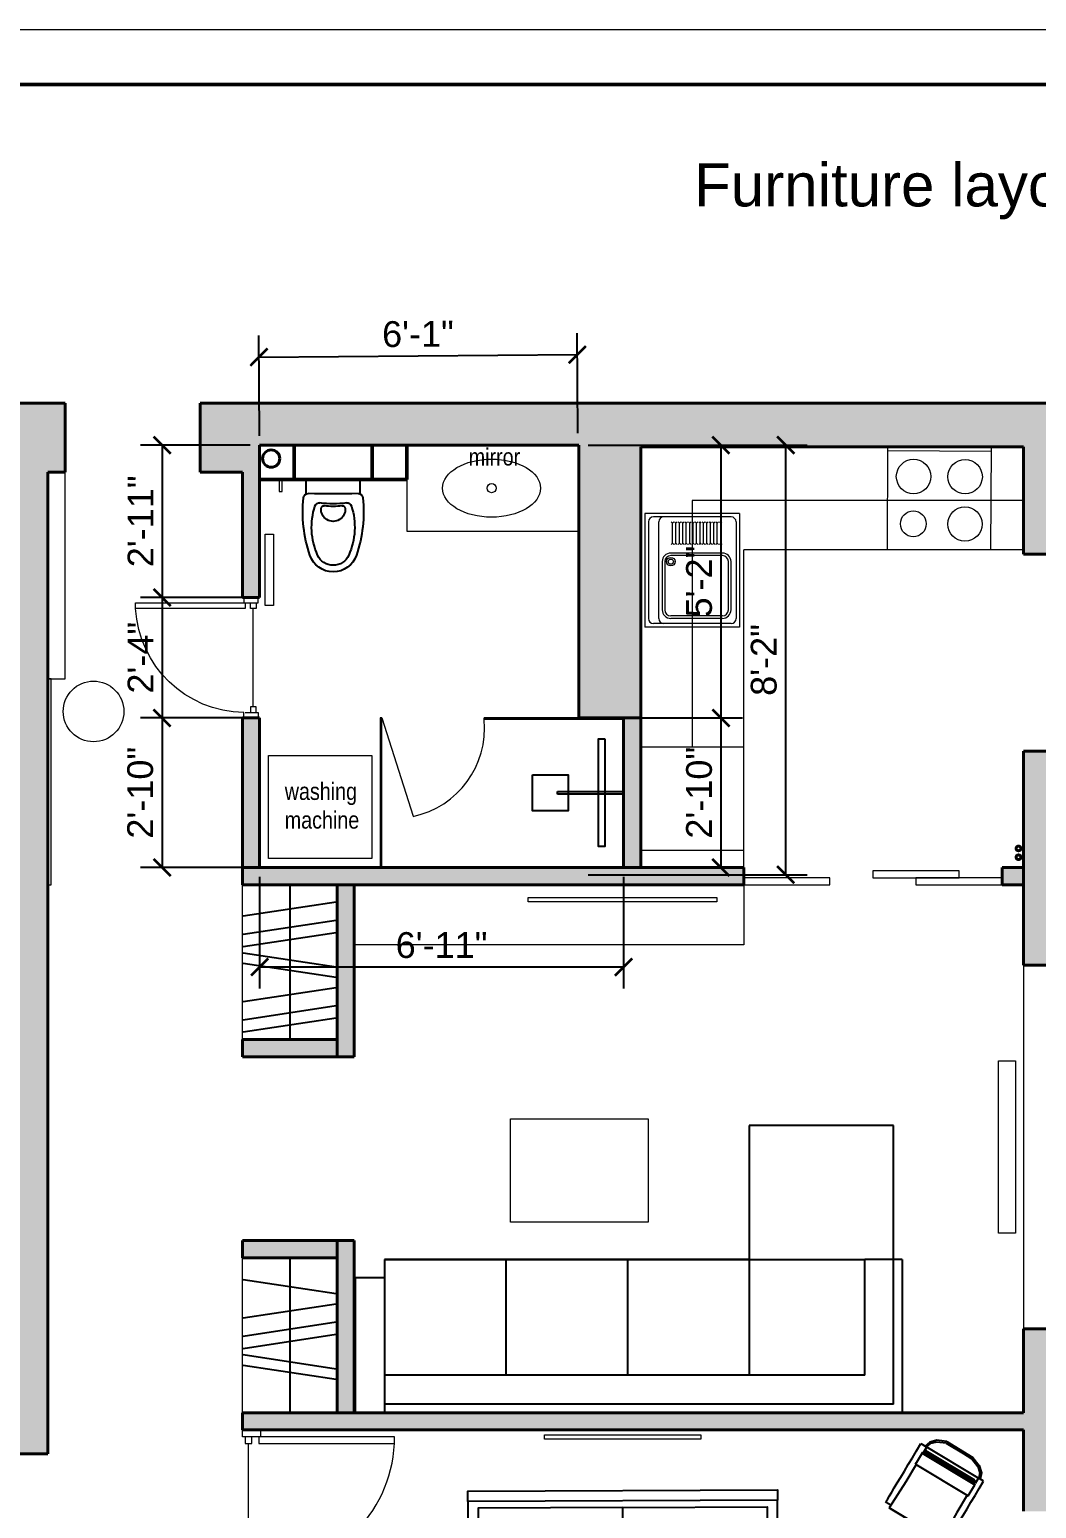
# Model space of a CAD drawing. Header units: millimetres. Extents: x -113694 to 67403, y -186630 to 63734.
# Drawn here: x 26381 to 32233, y -181784 to -173191 of the extents above; entities that cross this region are included whole.
import ezdxf

# ---------------------------------------------------------------- set-up
doc = ezdxf.new("R2010")
doc.units = ezdxf.units.MM
doc.header["$PDMODE"] = 3
doc.linetypes.add('ACAD_ISO03W100', pattern=[30, 12, -18])
for name, color, linetype, lineweight in [('0.5', 7, 'Continuous', 50), ('01 прерыпистая', 150, 'ACAD_ISO03W100', 20), ('05 линия 0.5', 7, 'Continuous', 50), ('DVERI', 11, 'Continuous', 13), ('LEST', 32, 'Continuous', 15), ('MEBLEA', 5, 'Continuous', 18), ('STEN', 7, 'Continuous', 40)]:
    doc.layers.add(name, color=color, linetype=linetype, lineweight=lineweight)
doc.layers.add('mebel', color=5, linetype='Continuous')
doc.layers.add('RAZMER', color=7, linetype='Continuous')
doc.styles.get("Standard").update_dxf_attribs({"font": 'arial.ttf'})
doc.dimstyles.new('Copy(2) of ISO-25', dxfattribs={"dimtxt": 150, "dimasz": 100, "dimexe": 125, "dimexo": 55, "dimgap": 50, "dimtad": 1, "dimdec": 0, "dimlfac": 0.03937, "dimlunit": 4, "dimtxsty": 'Standard', "dimblk": 'ARCHTICK', "dimcen": 200, "dimadec": 0, "dimazin": 0, "dimtfac": 1, "dimtdec": 0, "dimtmove": 1, "dimatfit": 3, "dimfxl": 1, "dimarcsym": 0})

# ---------------------------------------------------------------- blocks, each defined once
blk = doc.blocks.new('К')
at = {"layer": 'mebel'}
for p, q in [((2793.3, -707.9), (3093.3, -707.9)), ((2793.3, -1107.9), (2793.3, -707.9)), ((2793.3, -707.9), (3093.3, -707.9)), ((3093.3, -707.9), (3093.3, -1107.9)), ((3032.9, -1107.9), (1132.9, -1107.9)), ((1132.9, -1107.9), (1132.9, -2907.9)), ((3093.3, -1107.9), (2793.3, -1107.9)), ((3093.3, -1107.9), (2793.3, -1107.9)), ((3004.8, -1468.8), (2951.2, -1467.9)), ((2980.4, -1518.5), (3004.8, -1468.8)), ((2918.2, -1988.8), (2867.2, -1972.2)), ((2911.2, -1933.9), (2918.2, -1988.8)), ((2918.2, -2027.1), (2867.2, -2043.6)), ((2911.2, -2082), (2918.2, -2027.1)), ((3004.8, -2547.1), (2951.2, -2547.9)), ((2980.4, -2497.4), (3004.8, -2547.1)), ((2775.2, -2605.9), (2478, -2848.5)), ((2478, -2848.5), (2478, -2605.9)), ((2775.2, -2605.9), (2478, -2605.9)), ((1132.9, -2907.9), (3032.9, -2907.9)), ((2793.3, -2907.9), (3093.3, -2907.9)), ((2793.3, -3307.9), (2793.3, -2907.9)), ((2793.3, -2907.9), (3093.3, -2907.9)), ((3093.3, -2907.9), (3093.3, -3307.9)), ((3093.3, -3307.9), (2793.3, -3307.9))]:
    blk.add_line(p, q, dxfattribs=at)
for points in [[(1132.9, -2907.9), (1072.5, -2907.9), (1072.5, -1107.9), (1132.9, -1107.9)], [(3032.9, -2907.9), (3093.3, -2907.9), (3093.3, -1107.9), (3032.9, -1107.9)]]:
    blk.add_lwpolyline(points, close=True, dxfattribs=at)
for points in [[(2775.2, -1167.7), (2775.2, -2007.9), (1170.5, -2007.9), (1170.5, -1167.7), (2775.2, -1167.7)], [(2775.2, -2605.9), (2775.2, -2007.9), (1170.5, -2007.9), (1170.5, -2848.5), (2478, -2848.5)]]:
    blk.add_lwpolyline(points, dxfattribs=at)
for centre, start, end in [((2640.7, -2073.9), 62.87085, 78.61121), ((2307.8, -1624.2), 332.87085, 8.9344), ((2769.9, -1298.3), 270.44207, 278.21409), ((2769.9, -2717.5), 81.78591, 89.55793), ((2307.8, -2391.6), 351.0656, 27.12915), ((2640.7, -1942), 281.38879, 297.12915)]:
    blk.add_arc(centre, 680.9, start, end, dxfattribs=at)
blk = doc.blocks.new('*U298')
at = {"color": 132, "lineweight": 13}
for p, q in [((40.4, 53.3), (0, 53.3)), ((0, 53.3), (0, -53.3)), ((40.4, -43.6), (40.4, 53.3)), ((80.7, 16.9), (807, 16.9)), ((807, 37.1), (807, -3.2)), ((847.4, 37.1), (807, 37.1)), ((847.4, -3.2), (847.4, 37.1)), ((887.7, 53.3), (887.7, -53.3)), ((0, -53.3), (40.4, -53.3)), ((807, -3.2), (847.4, -3.2)), ((887.7, -53.3), (847.4, -53.3)), ((807, -850.6), (847.4, -850.6))]:
    blk.add_line(p, q, dxfattribs=at)
at = {"color": 132, "lineweight": 13, "extrusion": (0, 0, -1)}
for p, q in [((40.4, -3.2), (40.4, 37.1)), ((40.4, 37.1), (80.7, 37.1)), ((80.7, 37.1), (80.7, -3.2)), ((847.4, -53.3), (847.4, 53.3)), ((847.4, 53.3), (887.7, 53.3)), ((80.7, -3.2), (40.4, -3.2)), ((807, -43.6), (807, -850.6)), ((847.4, -43.6), (807, -43.6)), ((847.4, -850.6), (847.4, -43.6))]:
    blk.add_line(p, q, dxfattribs=at)
at = {"color": 132, "lineweight": 13}
blk.add_arc((849.3, -42.7), 809, 180.74978, 267.00362, dxfattribs=at)
blk = doc.blocks.new('m_62')
for p, q in [((-20.299363, 4.335547), (-24.12368, -12.513614)), ((-23.761814, 3.658938), (-21.992796, 4.925037)), ((-23.394215, 3.299642), (-21.807545, 4.445815)), ((-21.992796, 4.925037), (-20.127004, 5.137825)), ((-21.807545, 4.445815), (-20.244825, 4.618788)), ((-20.276588, 4.478812), (-20.308619, 4.337645)), ((-20.308619, 4.337645), (-20.286768, 4.332662)), ((-19.903665, 6.121826), (-20.276588, 4.478812)), ((-20.106518, 4.463124), (-18.4511, 4.086495)), ((-19.871604, 6.262994), (-19.903665, 6.121826)), ((-17.497611, 5.722857), (-19.871604, 6.262994)), ((-15.167945, 5.192828), (-17.497611, 5.722857)), ((-12.908619, 4.678774), (-15.167945, 5.192828)), ((-10.745632, 4.186654), (-12.908619, 4.678774)), ((-26.133573, -1.707077), (-25.478005, 1.160455)), ((-25.632298, -1.821136), (-25.007057, 0.954247)), ((-25.478005, 1.160455), (-23.761814, 3.658938)), ((-25.007057, 0.954247), (-23.394215, 3.299642)), ((-19.303566, 3.727436), (-22.972339, -12.436414)), ((-22.53794, -12.780619), (-18.763256, 3.849864)), ((-22.488576, -12.790489), (-18.709033, 3.861404)), ((-18.332082, 4.170895), (-22.277712, -13.212705)), ((-18.446558, 3.80168), (-22.226101, -12.850213)), ((-22.015237, -13.272428), (-18.069631, 4.111195)), ((-18.763256, 3.849864), (-19.303566, 3.727436)), ((-18.763256, 3.849864), (-18.714183, 3.838706)), ((-18.709033, 3.861404), (-18.446558, 3.80168)), ((-18.446558, 3.80168), (-18.417382, 3.795052)), ((-18.378001, -14.099979), (-14.432376, 3.283644)), ((-18.069631, 4.111195), (-18.332082, 4.170895)), ((-14.432376, 3.283644), (-18.069631, 4.111195)), ((-14.860838, 3.381109), (-14.804202, 3.368235)), ((-14.493459, 3.014588), (-8.815014, 1.722646)), ((-8.720141, 3.725815), (-10.745632, 4.186654)), ((-8.815014, 1.722646), (0, 0)), ((-6.869214, 3.304696), (-8.720141, 3.725815)), ((-5.212718, 2.927804), (-6.869214, 3.304696)), ((-5.212718, 2.927804), (-0.590282, 1.876116)), ((0, 0), (-3.94563, -17.383623)), ((-0.478708, 1.702285), (-0.822609, 0.187159)), ((-0.590282, 1.876116), (-0.478708, 1.702285)), ((0.022948, -0.005221), (0, 0)), ((-27.44075, -7.490015), (-26.133573, -1.707077)), ((-26.924434, -7.513949), (-25.632298, -1.821136)), ((-3.922683, -17.388844), (0.022948, -0.005221)), ((-0.059813, -0.38166), (-3.839355, -17.033577)), ((-3.816384, -17.038798), (-0.036841, -0.386882)), ((-0.036841, -0.386882), (-0.062352, -0.381064)), ((-0.062352, -0.381064), (-0.059813, -0.38166)), ((-0.059813, -0.38166), (-0.036841, -0.386882)), ((-27.44075, -7.490015), (-26.906567, -10.384226)), ((-26.926857, -7.500863), (-26.427173, -10.199451)), ((-26.906567, -10.384226), (-25.77998, -12.193441)), ((-26.427173, -10.199451), (-25.421047, -11.826253)), ((-25.77998, -12.193441), (-24.261331, -13.088727)), ((-25.421047, -11.826253), (-24.144363, -12.573433)), ((-24.571365, -14.454651), (-24.134349, -12.529325)), ((-24.134349, -12.529325), (-22.221386, -12.964559)), ((-24.12368, -12.513614), (-22.31909, -12.924194)), ((-22.31909, -12.924194), (-23.991429, -12.543702)), ((-23.991429, -12.543702), (-23.298096, -12.70144)), ((-22.972339, -12.436414), (-22.53794, -12.780619)), ((-22.53794, -12.780619), (-22.197365, -12.858128)), ((-22.488576, -12.790489), (-22.226101, -12.850213)), ((-22.197365, -12.856865), (-22.488576, -12.790489)), ((-22.226101, -12.850213), (-22.197365, -12.856865)), ((-22.197365, -14.994788), (-24.571365, -14.454651)), ((-22.277712, -13.212705), (-18.378001, -14.099979)), ((-19.8677, -15.524816), (-22.197365, -14.994788)), ((-17.60835, -16.038871), (-19.8677, -15.524816)), ((-18.378001, -14.099979), (-18.788427, -14.006591)), ((-18.321681, -13.851809), (-12.642336, -15.143967)), ((-15.445387, -16.530991), (-17.60835, -16.038871)), ((-13.419896, -16.99183), (-15.445387, -16.530991)), ((-11.568945, -17.412949), (-13.419896, -16.99183)), ((-12.642336, -15.143967), (-3.922683, -17.388844)), ((-3.841918, -17.032981), (-3.816384, -17.038798)), ((-9.912449, -17.789841), (-11.568945, -17.412949)), ((-8.470291, -18.117976), (-9.912449, -17.789841)), ((-7.270682, -18.390894), (-8.470291, -18.117976)), ((-6.334716, -18.603849), (-7.270682, -18.390894)), ((-5.671483, -18.754721), (-6.334716, -18.603849)), ((-5.290013, -18.841529), (-5.671483, -18.754721)), ((-5.114382, -18.733025), (-5.290013, -18.841529)), ((-4.765749, -17.197013), (-5.114382, -18.733025))]:
    blk.add_line(p, q)
blk = doc.blocks.new('WC_PLAN')
for p, q in [((0, 144.6), (0, -144.6)), ((83.3, 156.2), (11.7, 156.2)), ((83.3, -156.2), (11.7, -156.2))]:
    blk.add_line(p, q)
for centre, radius, start, end in [((108.2, 146.5), 26.7, 95.72756, 181.45303), ((185.1, -620.5), 797.6, 71.42741, 95.72756), ((11.7, 144.6), 11.7, 90, 180), ((-5667.7, 0), 5751, 358.54697, 1.45303), ((162.2, 80.6), 26.7, 107.68995, 188.45758), ((276.3, -277.1), 402.2, 66.06197, 107.68995), ((393.6, 0), 143, 288.57259, 71.42741), ((399.3, 0), 99, 293.93803, 66.06197), ((-379.8, 0), 521.2, 351.54242, 8.45758), ((168.4, 54.6), 15.6, 94.2036, 187.25196), ((-260.7, 0), 417, 352.74804, 7.25196), ((172.4, 0), 70.4, 265.7964, 94.2036), ((162.2, -80.6), 26.7, 171.54242, 252.31005), ((168.4, -54.6), 15.6, 172.74804, 265.7964), ((11.7, -144.6), 11.7, 180, 270), ((108.2, -146.5), 26.7, 178.54697, 264.27244), ((185.1, 620.5), 797.6, 264.27244, 288.57259), ((276.3, 277.1), 402.2, 252.31005, 293.93803)]:
    blk.add_arc(centre, radius, start, end)
blk = doc.blocks.new('COOKER')
at = {"linetype": 'Continuous'}
h = blk.add_hatch(dxfattribs=at)
h.set_pattern_fill('EMPTY_FILL', color=0, scale=1000000000.0, style=0)
h.set_pattern_definition([(0, (1000000000, 1000000000), (0, 1000000000), [0.01, -1000000000])])
h.paths.add_polyline_path([(-300, 0), (-300, -600), (300, -600), (300, 0)], flags=0)
at = {"layer": 'MEBLEA', "color": 0, "linetype": 'ByBlock'}
for p, q in [((-300, 0), (300, 0)), ((-300, -600), (-300, 0)), ((300, 0), (300, -600)), ((-300, -25), (300, -25)), ((300, -600), (-300, -600))]:
    blk.add_line(p, q, dxfattribs=at)
for centre, radius in [((-150, -175), 100), ((150, -175), 100), ((-150, -450), 75), ((150, -450), 100)]:
    blk.add_circle(centre, radius, dxfattribs=at)
blk = doc.blocks.new('*U301')
at = {"color": 132, "lineweight": 13}
for p, q in [((32.5, 43), (0, 43)), ((0, 43), (0, -43)), ((32.5, -35.1), (32.5, 43)), ((65.1, 13.7), (650.8, 13.7)), ((650.8, 29.9), (650.8, -2.6)), ((683.4, 29.9), (650.8, 29.9)), ((683.4, -2.6), (683.4, 29.9)), ((715.9, 43), (715.9, -43)), ((0, -43), (32.5, -43)), ((650.8, -2.6), (683.4, -2.6)), ((715.9, -43), (683.4, -43)), ((650.8, -686), (683.4, -686))]:
    blk.add_line(p, q, dxfattribs=at)
at = {"color": 132, "lineweight": 13, "extrusion": (0, 0, -1)}
for p, q in [((32.5, -2.6), (32.5, 29.9)), ((32.5, 29.9), (65.1, 29.9)), ((65.1, 29.9), (65.1, -2.6)), ((683.4, -43), (683.4, 43)), ((683.4, 43), (715.9, 43)), ((65.1, -2.6), (32.5, -2.6)), ((650.8, -35.1), (650.8, -686)), ((683.4, -35.1), (650.8, -35.1)), ((683.4, -686), (683.4, -35.1))]:
    blk.add_line(p, q, dxfattribs=at)
at = {"color": 132, "lineweight": 13}
blk.add_arc((684.9, -34.4), 652.4, 180.74978, 267.00362, dxfattribs=at)
blk = doc.blocks.new('_ArchTick')
at = {"color": 0, "linetype": 'ByBlock', "const_width": 0.15}
blk.add_lwpolyline([(-0.5, -0.5), (0.5, 0.5)], dxfattribs=at)
blk = doc.blocks.new('*D357')
at = {"layer": 'Defpoints', "color": 0, "ltscale": 3, "transparency": 16777216}
for p in [(29565, -175079.7), (27718.2, -175605.8), (29569, -175591.2)]:
    blk.add_point(p, dxfattribs=at)
at = {"layer": 'RAZMER', "color": 0, "lineweight": -2, "ltscale": 3, "transparency": 16777216}
for p, q in [((27717.8, -175550.8), (27713.2, -174969.2)), ((29568.6, -175536.2), (29564, -174954.7)), ((27714.2, -175094.2), (29565, -175079.7))]:
    blk.add_line(p, q, dxfattribs=at)
at = {"layer": 'RAZMER', "color": 0, "lineweight": -2, "ltscale": 3, "transparency": 16777216, "xscale": 100, "yscale": 100, "zscale": 100}
for p, rotation in [((29565, -175079.7), 0.450122999964658), ((27714.2, -175094.2), 180.4501229999646)]:
    blk.add_blockref('_ArchTick', p, dxfattribs=dict(at, rotation=rotation))
at = {"layer": 'RAZMER', "color": 0, "ltscale": 3, "transparency": 16777216, "insert": (28638.6, -174960.4), "char_height": 150, "attachment_point": 5, "rotation": 0.45012}
blk.add_mtext('6\'-1"', dxfattribs=at)
blk = doc.blocks.new('*D358')
at = {"layer": 'Defpoints', "color": 0, "ltscale": 3, "transparency": 16777216}
for p in [(27718.2, -175605.8), (27151.3, -176490.8), (27718.2, -176490.8)]:
    blk.add_point(p, dxfattribs=at)
at = {"layer": 'RAZMER', "color": 0, "lineweight": -2, "ltscale": 3, "transparency": 16777216}
for p, q in [((27663.2, -175605.8), (27026.3, -175605.8)), ((27151.3, -175605.8), (27151.3, -176490.8)), ((27663.2, -176490.8), (27026.3, -176490.8))]:
    blk.add_line(p, q, dxfattribs=at)
at = {"layer": 'RAZMER', "color": 0, "lineweight": -2, "ltscale": 3, "transparency": 16777216, "xscale": 100, "yscale": 100, "zscale": 100}
for p, rotation in [((27151.3, -175605.8), 90), ((27151.3, -176490.8), 270)]:
    blk.add_blockref('_ArchTick', p, dxfattribs=dict(at, rotation=rotation))
at = {"layer": 'RAZMER', "color": 0, "ltscale": 3, "transparency": 16777216, "insert": (27026, -176048.3), "char_height": 150, "attachment_point": 5, "rotation": 90}
blk.add_mtext('2\'-11"', dxfattribs=at)
blk = doc.blocks.new('*D359')
at = {"layer": 'Defpoints', "color": 0, "ltscale": 3, "transparency": 16777216}
for p in [(27718.2, -176490.8), (27151.3, -177190.8), (27718.2, -177190.8)]:
    blk.add_point(p, dxfattribs=at)
at = {"layer": 'RAZMER', "color": 0, "lineweight": -2, "ltscale": 3, "transparency": 16777216}
for p, q in [((27663.2, -176490.8), (27026.3, -176490.8)), ((27151.3, -176490.8), (27151.3, -177190.8)), ((27663.2, -177190.8), (27026.3, -177190.8))]:
    blk.add_line(p, q, dxfattribs=at)
at = {"layer": 'RAZMER', "color": 0, "lineweight": -2, "ltscale": 3, "transparency": 16777216, "xscale": 100, "yscale": 100, "zscale": 100}
for p, rotation in [((27151.3, -176490.8), 90), ((27151.3, -177190.8), 270)]:
    blk.add_blockref('_ArchTick', p, dxfattribs=dict(at, rotation=rotation))
at = {"layer": 'RAZMER', "color": 0, "ltscale": 3, "transparency": 16777216, "insert": (27026, -176840.8), "char_height": 150, "attachment_point": 5, "rotation": 90}
blk.add_mtext('2\'-4"', dxfattribs=at)
blk = doc.blocks.new('*D360')
at = {"layer": 'Defpoints', "color": 0, "ltscale": 3, "transparency": 16777216}
for p in [(27718.2, -177190.8), (27151.3, -178059.8), (27718.2, -178059.8)]:
    blk.add_point(p, dxfattribs=at)
at = {"layer": 'RAZMER', "color": 0, "lineweight": -2, "ltscale": 3, "transparency": 16777216}
for p, q in [((27663.2, -177190.8), (27026.3, -177190.8)), ((27151.3, -177190.8), (27151.3, -178059.8)), ((27663.2, -178059.8), (27026.3, -178059.8))]:
    blk.add_line(p, q, dxfattribs=at)
at = {"layer": 'RAZMER', "color": 0, "lineweight": -2, "ltscale": 3, "transparency": 16777216, "xscale": 100, "yscale": 100, "zscale": 100}
for p, rotation in [((27151.3, -177190.8), 90), ((27151.3, -178059.8), 270)]:
    blk.add_blockref('_ArchTick', p, dxfattribs=dict(at, rotation=rotation))
at = {"layer": 'RAZMER', "color": 0, "ltscale": 3, "transparency": 16777216, "insert": (27024.7, -177625.3), "char_height": 150, "attachment_point": 5, "rotation": 90}
blk.add_mtext('2\'-10"', dxfattribs=at)
blk = doc.blocks.new('*D354')
at = {"layer": 'Defpoints', "color": 0, "ltscale": 3, "transparency": 16777216}
for p in [(29573.2, -175605.8), (29573.2, -177190.8), (30399.6, -177190.8)]:
    blk.add_point(p, dxfattribs=at)
at = {"layer": 'RAZMER', "color": 0, "lineweight": -2, "ltscale": 3, "transparency": 16777216}
for p, q in [((29628.2, -175605.8), (30524.6, -175605.8)), ((30399.6, -175605.8), (30399.6, -177190.8)), ((29628.2, -177190.8), (30524.6, -177190.8))]:
    blk.add_line(p, q, dxfattribs=at)
at = {"layer": 'RAZMER', "color": 0, "lineweight": -2, "ltscale": 3, "transparency": 16777216, "xscale": 100, "yscale": 100, "zscale": 100}
for p, rotation in [((30399.6, -175605.8), 90), ((30399.6, -177190.8), 270)]:
    blk.add_blockref('_ArchTick', p, dxfattribs=dict(at, rotation=rotation))
at = {"layer": 'RAZMER', "color": 0, "ltscale": 3, "transparency": 16777216, "insert": (30273, -176398.3), "char_height": 150, "attachment_point": 5, "rotation": 90}
blk.add_mtext('5\'-2"', dxfattribs=at)
blk = doc.blocks.new('*D355')
at = {"layer": 'Defpoints', "color": 0, "ltscale": 3, "transparency": 16777216}
for p in [(29833.2, -177190.8), (29833.2, -178059.8), (30399.6, -178059.8)]:
    blk.add_point(p, dxfattribs=at)
at = {"layer": 'RAZMER', "color": 0, "lineweight": -2, "ltscale": 3, "transparency": 16777216}
for p, q in [((29888.2, -177190.8), (30524.6, -177190.8)), ((30399.6, -177190.8), (30399.6, -178059.8)), ((29888.2, -178059.8), (30524.6, -178059.8))]:
    blk.add_line(p, q, dxfattribs=at)
at = {"layer": 'RAZMER', "color": 0, "lineweight": -2, "ltscale": 3, "transparency": 16777216, "xscale": 100, "yscale": 100, "zscale": 100}
for p, rotation in [((30399.6, -177190.8), 90), ((30399.6, -178059.8), 270)]:
    blk.add_blockref('_ArchTick', p, dxfattribs=dict(at, rotation=rotation))
at = {"layer": 'RAZMER', "color": 0, "ltscale": 3, "transparency": 16777216, "insert": (30273, -177625.3), "char_height": 150, "attachment_point": 5, "rotation": 90}
blk.add_mtext('2\'-10"', dxfattribs=at)
blk = doc.blocks.new('*D356')
at = {"layer": 'Defpoints', "color": 0, "ltscale": 3, "transparency": 16777216}
for p in [(27718.2, -178059.8), (29833.2, -178059.8), (27718.2, -178638.1)]:
    blk.add_point(p, dxfattribs=at)
at = {"layer": 'RAZMER', "color": 0, "lineweight": -2, "ltscale": 3, "transparency": 16777216}
for p, q in [((27718.2, -178114.8), (27718.2, -178763.1)), ((29833.2, -178114.8), (29833.2, -178763.1)), ((29833.2, -178638.1), (27718.2, -178638.1))]:
    blk.add_line(p, q, dxfattribs=at)
at = {"layer": 'RAZMER', "color": 0, "lineweight": -2, "ltscale": 3, "transparency": 16777216, "xscale": 100, "yscale": 100, "zscale": 100, "rotation": 180}
blk.add_blockref('_ArchTick', (27718.2, -178638.1), dxfattribs=at)
at = {"layer": 'RAZMER', "color": 0, "lineweight": -2, "ltscale": 3, "transparency": 16777216, "xscale": 100, "yscale": 100, "zscale": 100}
blk.add_blockref('_ArchTick', (29833.2, -178638.1), dxfattribs=at)
at = {"layer": 'RAZMER', "color": 0, "ltscale": 3, "transparency": 16777216, "insert": (28775.7, -178511.5), "char_height": 150, "attachment_point": 5}
blk.add_mtext('6\'-11"', dxfattribs=at)
blk = doc.blocks.new('*D353')
at = {"layer": 'Defpoints', "color": 0, "ltscale": 3, "transparency": 16777216}
for p in [(29573.2, -175605.8), (29573.2, -178102.1), (30775.7, -178102.1)]:
    blk.add_point(p, dxfattribs=at)
at = {"layer": 'RAZMER', "color": 0, "lineweight": -2, "ltscale": 3, "transparency": 16777216}
for p, q in [((29628.2, -175605.8), (30900.7, -175605.8)), ((30775.7, -175605.8), (30775.7, -178102.1)), ((29628.2, -178102.1), (30900.7, -178102.1))]:
    blk.add_line(p, q, dxfattribs=at)
at = {"layer": 'RAZMER', "color": 0, "lineweight": -2, "ltscale": 3, "transparency": 16777216, "xscale": 100, "yscale": 100, "zscale": 100}
for p, rotation in [((30775.7, -175605.8), 90), ((30775.7, -178102.1), 270)]:
    blk.add_blockref('_ArchTick', p, dxfattribs=dict(at, rotation=rotation))
at = {"layer": 'RAZMER', "color": 0, "ltscale": 3, "transparency": 16777216, "insert": (30649.1, -176853.9), "char_height": 150, "attachment_point": 5, "rotation": 90}
blk.add_mtext('8\'-2"', dxfattribs=at)

msp = doc.modelspace()

# ---------------------------------------------------------------- hatches: boundary and pattern name
at = {"layer": 'MEBLEA'}
h = msp.add_hatch(color=256, dxfattribs=at)
h.set_gradient(color1=(147, 149, 152), color2=(147, 149, 152), tint=1)
h.paths.add_polyline_path([(32458.2, -183118.8), (32158.2, -183118.8), (32158.2, -183700.8), (29836.7, -183700.8), (28936.7, -183704.7), (28535.8, -183706.4), (28535.8, -183706), (28523.2, -183700.8), (27515.2, -183700.8), (27087.2, -183700.8), (26487.2, -183700.8), (26487.2, -182195.8), (26187.2, -182195.8), (26187.2, -183695.8), (25702.2, -183695.8), (20706.2, -183695.8), (20706.2, -183322.5), (20706.2, -183240.8), (20406.2, -183240.8), (20406.2, -183995.8), (32458.2, -183995.8)])
h.paths.add_polyline_path([(26487.2, -175762.8), (26587.2, -175762.8), (26587.2, -175362.8), (26187.2, -175362.8), (26187.2, -181165.8), (23014.3, -181165.8), (23014.3, -181465.8), (24695.7, -181465.8), (26487.2, -181465.8)])
h.paths.add_polyline_path([(23014.3, -181165.8), (20406.2, -181165.8), (20406.2, -181920.8), (20706.2, -181920.8), (20706.2, -181465.8), (23014.3, -181465.8)])
h.paths.add_polyline_path([(32458.2, -175362.8), (27372.2, -175362.8), (27372.2, -175762.8), (27618.2, -175762.8), (27618.2, -176490.8), (27718.2, -176490.8), (27718.2, -175605.8), (29573.2, -175605.8), (29573.2, -177190.8), (29933.2, -177190.8), (29933.2, -175614.8), (31369.6, -175614.8), (31369.6, -175612.3), (31968.4, -175614.8), (32158.2, -175614.8), (32158.2, -176238.8), (32458.2, -176238.8)])
h.paths.add_polyline_path([(27718.2, -177609.8), (27710.2, -177190.8), (27626.2, -177190.8), (27618.2, -177396.1), (27618.2, -178059.8), (27718.2, -178059.8)])
h.paths.add_polyline_path([(30533.2, -178059.8), (27618.2, -178059.8), (27618.2, -178159.8), (28168.2, -178159.8), (30533.2, -178159.8), (30533.2, -178119.8)])
h.paths.add_polyline_path([(28268.2, -178159.8), (28168.2, -178159.8), (28168.2, -179059.8), (28168.2, -179159.8), (28268.2, -179159.8)])
h.paths.add_polyline_path([(29933.2, -177190.8), (29833.2, -177190.8), (29833.2, -178059.8), (29933.2, -178059.8)])
h.paths.add_polyline_path([(28168.2, -179059.8), (27618.2, -179059.8), (27618.2, -179159.8), (28168.2, -179159.8)])
h.paths.add_polyline_path([(28168.2, -180227.8), (27618.2, -180227.8), (27618.2, -180327.8), (28168.2, -180327.8)])
h.paths.add_polyline_path([(28268.2, -180227.8), (28168.2, -180227.8), (28168.2, -180327.8), (28168.2, -181227.8), (28268.2, -181227.8)])
h.paths.add_polyline_path([(32458.2, -180740.8), (32158.2, -180740.8), (32158.2, -181227.8), (27618.2, -181227.8), (27618.2, -181327.8), (32158.2, -181327.8), (32158.2, -181799.8), (32458.2, -181799.8)])
h.paths.add_polyline_path([(32158.2, -178059.8), (32033.2, -178059.8), (32033.2, -178159.8), (32158.2, -178159.8)])
h.paths.add_polyline_path([(32458.2, -177383.8), (32158.2, -177383.8), (32158.2, -178159.8), (32158.2, -178626.8), (32458.2, -178626.8)])
h.paths.add_polyline_path([(33641.2, -178294.8), (32458.2, -178294.8), (32458.2, -178526.8), (33641.2, -178526.8)])
h.paths.add_polyline_path([(35372.2, -175649.8), (32458.2, -175649.8), (32458.2, -175849.8), (35172.2, -175849.8), (35172.2, -176319.8), (35372.2, -176319.8)])
h.paths.add_polyline_path([(35372.2, -178026.8), (35172.2, -178026.8), (35172.2, -178294.8), (34447.2, -178294.8), (34447.2, -178546.9), (35172.2, -178546.9), (35172.2, -178865.9), (35372.2, -178865.9)])
h.paths.add_polyline_path([(35372.2, -180617.9), (35172.2, -180617.9), (35172.2, -181417.9), (35372.2, -181417.9)])
h.paths.add_polyline_path([(35372.2, -183210.9), (35172.2, -183210.9), (35172.2, -183602.9), (32458.2, -183602.9), (32458.2, -183802.9), (35372.2, -183802.9)])
h.paths.add_polyline_path([(32755.2, -181430.8), (32458.2, -181430.8), (32458.2, -181722.8), (32755.2, -181722.8)])
h.paths.add_polyline_path([(27718.2, -182195.8), (26487.2, -182195.8), (26487.2, -182295.8), (26648.4, -182295.8), (27718.2, -182295.8)])

# ---------------------------------------------------------------- linework, layer by layer
at = {"layer": '0.5', "linetype": 'ByBlock', "lineweight": 50}
msp.add_lwpolyline([(19203.1, -173511.1), (36609, -173511.1), (36609, -186309.6), (19203.1, -186309.6), (19203.1, -173511.1)], dxfattribs=at)
at = {"layer": '01 прерыпистая', "color": 7, "linetype": 'ByBlock', "ltscale": 5, "true_color": 0xffffff}
msp.add_lwpolyline([(17923.2, -173191.1), (36929, -173191.1), (36929, -186629.6), (17923.2, -186629.6), (17923.2, -173191.1)], dxfattribs=at)
at = {"layer": '05 линия 0.5', "ltscale": 3}
for p, q in [((27918.2, -175805.8), (27918.2, -175605.8)), ((28373.2, -175805.8), (28373.2, -175605.8)), ((28573.2, -175805.8), (28573.2, -175605.8)), ((27718.2, -175805.8), (28573.2, -175805.8)), ((28573.2, -175805.8), (28373.2, -175805.8))]:
    msp.add_line(p, q, dxfattribs=at)
at = {"layer": 'LEST'}
msp.add_line((32158.2, -178626.8), (32158.2, -180740.8), dxfattribs=at)
at = {"layer": 'mebel'}
for p, q in [((29448.7, -177632.8), (29448.7, -177617.8)), ((29448.7, -177617.8), (29833.2, -177617.8)), ((29833.2, -177632.8), (29448.7, -177632.8)), ((27893.2, -178159.8), (27893.2, -179059.8)), ((27623.2, -178341.3), (28163.2, -178259.3)), ((27623.2, -178447.3), (28163.2, -178365.3)), ((27623.2, -178518.7), (28163.2, -178436.7)), ((27623.2, -178554.7), (28163.2, -178636.7)), ((27623.2, -178615.6), (28163.2, -178697.6)), ((27623.2, -178838.1), (28163.2, -178756.1)), ((27623.2, -178944.1), (28163.2, -178862.1)), ((27623.2, -179015.5), (28163.2, -178933.5)), ((31403.1, -180337.8), (31403.1, -179558)), ((27893.2, -180327.8), (27893.2, -181227.8)), ((28443.1, -180337.8), (31235.3, -180337.8)), ((30563.1, -180337.8), (28443.1, -180337.8)), ((29149.8, -180337.8), (29149.8, -181009.9)), ((29856.5, -180337.8), (29856.5, -181009.9)), ((27623.2, -180454), (28163.2, -180535.9)), ((27623.2, -180676.5), (28163.2, -180594.5)), ((27623.2, -180782.4), (28163.2, -180700.4)), ((27623.2, -180853.9), (28163.2, -180771.9)), ((27623.2, -180889.8), (28163.2, -180971.8)), ((27623.2, -180950.7), (28163.2, -181032.7))]:
    msp.add_line(p, q, dxfattribs=at)
at = {"layer": 'mebel', "linetype": 'Continuous', "lineweight": 13}
msp.add_lwpolyline([(27832.4, -175805.8), (27832.4, -175874.5), (27848.5, -175874.5), (27848.5, -175805.8)], close=True, dxfattribs=at)
at = {"layer": 'mebel'}
for points in [[(29724.9, -177312), (29724.9, -177938.6), (29688.5, -177938.6), (29688.5, -177312)], [(29303.3, -177520.7), (29512.4, -177520.7), (29512.4, -177729.8), (29303.3, -177729.8)]]:
    msp.add_lwpolyline(points, close=True, dxfattribs=at)
for points in [[(31403.1, -179558), (30563.1, -179558)], [(30563.1, -179558), (30563.1, -181009.9)], [(28443.1, -180337.8), (28443.1, -181227.8)], [(31235.3, -181009.9), (31235.3, -180337.8)], [(31453.1, -180337.8), (31235.3, -180337.8)], [(31403.1, -181177.8), (31403.1, -180337.8)], [(31453.1, -180337.8), (31453.1, -181227.8)], [(28443.1, -180444.8), (28273.1, -180444.8)], [(28273.1, -180444.8), (28273.1, -181227.8)], [(31235.3, -181009.9), (28443.1, -181009.9)], [(31403.1, -181177.8), (28443.1, -181177.8)], [(31453.1, -181227.8), (28273.1, -181227.8)]]:
    msp.add_lwpolyline(points, dxfattribs=at)
at = {"layer": 'MEBLEA', "ltscale": 3}
for p, q in [((28573.2, -175605.8), (28573.2, -176105.8)), ((28573.2, -176105.8), (29573.2, -176105.8))]:
    msp.add_line(p, q, dxfattribs=at)
at = {"layer": 'MEBLEA'}
for p, q in [((32158.2, -175926.8), (30233.2, -175926.8)), ((30233.2, -175926.8), (30233.2, -177359.8)), ((29958, -176002.3), (29958, -176662.7)), ((30508, -176002.3), (29958, -176002.3)), ((29978, -176052.3), (29978, -176612.7)), ((30458, -176022.3), (30008, -176022.3)), ((30038, -176612.7), (30038, -176052.3)), ((30110.5, -176052.3), (30118, -176059.8)), ((30118, -176059.8), (30125.5, -176052.3)), ((30118, -176175.2), (30118, -176059.8)), ((30130.5, -176052.3), (30138, -176059.8)), ((30138, -176059.8), (30145.5, -176052.3)), ((30138, -176175.2), (30138, -176059.8)), ((30150.5, -176052.3), (30158, -176059.8)), ((30158, -176059.8), (30165.5, -176052.3)), ((30158, -176175.2), (30158, -176059.8)), ((30170.5, -176052.3), (30178, -176059.8)), ((30178, -176059.8), (30185.5, -176052.3)), ((30178, -176175.2), (30178, -176059.8)), ((30190.5, -176052.3), (30198, -176059.8)), ((30198, -176059.8), (30205.5, -176052.3)), ((30198, -176175.2), (30198, -176059.8)), ((30210.5, -176052.3), (30218, -176059.8)), ((30218, -176059.8), (30225.5, -176052.3)), ((30218, -176175.2), (30218, -176059.8)), ((30230.5, -176052.3), (30238, -176059.8)), ((30238, -176059.8), (30245.5, -176052.3)), ((30238, -176175.2), (30238, -176059.8)), ((30250.5, -176052.3), (30258, -176059.8)), ((30258, -176059.8), (30265.5, -176052.3)), ((30258, -176175.2), (30258, -176059.8)), ((30270.5, -176052.3), (30278, -176059.8)), ((30278, -176059.8), (30285.5, -176052.3)), ((30278, -176175.2), (30278, -176059.8)), ((30290.5, -176052.3), (30298, -176059.8)), ((30298, -176059.8), (30305.5, -176052.3)), ((30298, -176175.2), (30298, -176059.8)), ((30310.5, -176052.3), (30318, -176059.8)), ((30318, -176059.8), (30325.5, -176052.3)), ((30318, -176175.2), (30318, -176059.8)), ((30330.5, -176052.3), (30338, -176059.8)), ((30338, -176059.8), (30345.5, -176052.3)), ((30338, -176175.2), (30338, -176059.8)), ((30350.5, -176052.3), (30358, -176059.8)), ((30358, -176059.8), (30365.5, -176052.3)), ((30358, -176175.2), (30358, -176059.8)), ((30370.5, -176052.3), (30378, -176059.8)), ((30378, -176059.8), (30385.5, -176052.3)), ((30378, -176175.2), (30378, -176059.8)), ((30390.5, -176052.3), (30398, -176059.8)), ((30398, -176059.8), (30405.5, -176052.3)), ((30398, -176175.2), (30398, -176059.8)), ((30488, -176052.3), (30488, -176612.7)), ((30508, -176002.3), (30508, -176662.7)), ((30408, -176232.7), (30108, -176232.7)), ((30118, -176175.2), (30110.5, -176182.7)), ((30118, -176175.2), (30125.5, -176182.7)), ((30138, -176175.2), (30130.5, -176182.7)), ((30138, -176175.2), (30145.5, -176182.7)), ((30158, -176175.2), (30150.5, -176182.7)), ((30158, -176175.2), (30165.5, -176182.7)), ((30178, -176175.2), (30170.5, -176182.7)), ((30178, -176175.2), (30185.5, -176182.7)), ((30198, -176175.2), (30190.5, -176182.7)), ((30198, -176175.2), (30205.5, -176182.7)), ((30218, -176175.2), (30210.5, -176182.7)), ((30218, -176175.2), (30225.5, -176182.7)), ((30238, -176175.2), (30230.5, -176182.7)), ((30238, -176175.2), (30245.5, -176182.7)), ((30258, -176175.2), (30250.5, -176182.7)), ((30258, -176175.2), (30265.5, -176182.7)), ((30278, -176175.2), (30270.5, -176182.7)), ((30278, -176175.2), (30285.5, -176182.7)), ((30298, -176175.2), (30290.5, -176182.7)), ((30298, -176175.2), (30305.5, -176182.7)), ((30318, -176175.2), (30310.5, -176182.7)), ((30318, -176175.2), (30325.5, -176182.7)), ((30338, -176175.2), (30330.5, -176182.7)), ((30338, -176175.2), (30345.5, -176182.7)), ((30358, -176175.2), (30350.5, -176182.7)), ((30358, -176175.2), (30365.5, -176182.7)), ((30378, -176175.2), (30370.5, -176182.7)), ((30378, -176175.2), (30385.5, -176182.7)), ((30398, -176175.2), (30390.5, -176182.7)), ((30398, -176175.2), (30405.5, -176182.7)), ((32158.2, -176214.8), (30533.2, -176214.8)), ((30533.2, -178059.8), (30533.2, -176214.8)), ((30058, -176282.7), (30058, -176562.7)), ((30073, -176282.7), (30073, -176562.7)), ((30408, -176247.7), (30108, -176247.7)), ((30443, -176562.7), (30443, -176282.7)), ((30458, -176562.7), (30458, -176282.7)), ((30508, -176662.7), (29958, -176662.7)), ((30458, -176642.7), (30008, -176642.7)), ((30408, -176597.7), (30108, -176597.7)), ((30408, -176612.7), (30108, -176612.7)), ((28418.2, -177190.8), (28418.2, -178059.8)), ((28428.2, -177190.8), (28610.2, -177762.5)), ((29833.2, -177190.8), (29023.2, -177190.8))]:
    msp.add_line(p, q, dxfattribs=at)
for points in [[(26487.2, -176962.8), (26587.2, -176962.8), (26587.2, -175762.8), (26487.2, -175762.8), (26487.2, -176962.8)], [(26487.2, -176962.8), (26487.2, -178159.8), (26507.2, -178159.8), (26507.2, -176962.8), (26487.2, -176962.8)], [(28418.2, -177190.8), (28418.2, -178059.8), (28428.2, -178059.8), (28428.2, -177190.8), (28418.2, -177190.8)], [(29023.2, -177190.8), (29833.2, -177190.8), (29833.2, -177200.8), (29023.2, -177200.8), (29023.2, -177190.8)], [(27769.8, -177408.2), (28369.8, -177408.2), (28369.8, -178008.2), (27769.8, -178008.2), (27769.8, -177408.2)], [(30533.2, -178159.8), (31033.2, -178159.8), (31033.2, -178119.8), (30533.2, -178119.8), (30533.2, -178159.8)], [(31283.2, -178119.8), (31783.2, -178119.8), (31783.2, -178079.8), (31283.2, -178079.8), (31283.2, -178119.8)], [(31533.2, -178159.8), (32033.2, -178159.8), (32033.2, -178119.8), (31533.2, -178119.8), (31533.2, -178159.8)], [(32011.9, -179183.8), (32111.9, -179183.8), (32111.9, -180183.8), (32011.9, -180183.8), (32011.9, -179183.8)], [(29975.7, -179520.9), (29975.7, -180120.9), (29175.7, -180120.9), (29175.7, -179520.9), (29975.7, -179520.9)]]:
    msp.add_lwpolyline(points, dxfattribs=at)
for points in [[(27798.8, -176123.2), (27798.8, -176537.4), (27750.8, -176537.4), (27750.8, -176123.2)], [(29933.2, -177959.8), (30533.2, -177959.8), (30533.2, -177359.8), (29933.2, -177359.8)], [(27618.2, -178159.8), (28168.2, -178159.8), (28168.2, -179059.8), (27618.2, -179059.8)], [(28268.2, -178159.8), (30533.2, -178159.8), (30533.2, -178509.8), (28268.2, -178509.8)], [(29279.5, -178235), (30375.2, -178235), (30375.2, -178259.7), (29279.5, -178259.7)], [(27618.2, -180327.8), (28168.2, -180327.8), (28168.2, -181227.8), (27618.2, -181227.8)], [(29373.3, -181356), (30283.6, -181356), (30283.6, -181380.8), (29373.3, -181380.8)]]:
    msp.add_lwpolyline(points, close=True, dxfattribs=at)
for centre, radius in [((29066.4, -175855.7), 26.3), ((30108, -176282.7), 25), ((30108, -176282.7), 15), ((26752.9, -177153.2), 176.3)]:
    msp.add_circle(centre, radius, dxfattribs=at)
for centre, radius, start, end in [((30008, -176052.3), 30, 90, 180), ((30068, -176052.3), 30, 90, 180), ((30458, -176052.3), 30, 0, 90), ((30108, -176282.7), 50, 90, 180), ((30408, -176282.7), 50, 0, 90), ((30108, -176282.7), 35, 90, 180), ((30408, -176282.7), 35, 0, 90), ((30108, -176562.7), 50, 180, 270), ((30108, -176562.7), 35, 180, 270), ((30408, -176562.7), 50, 270, 0), ((30408, -176562.7), 35, 270, 0), ((30008, -176612.7), 30, 180, 270), ((30068, -176612.7), 30, 180, 270), ((30458, -176612.7), 30, 270, 0), ((28503, -177251), 522.7, 281.83512, 5.51037)]:
    msp.add_arc(centre, radius, start, end, dxfattribs=at)
msp.add_ellipse((29066.4, -175855.7), major_axis=(-284.5, 0), ratio=0.592971, dxfattribs=at)
at = {"layer": 'RAZMER', "ltscale": 3}
for p, q in [((29573.2, -175605.8), (28573.2, -175605.8)), ((28573.2, -175605.8), (28573.2, -175805.8)), ((27718.2, -175805.8), (27918.2, -175805.8))]:
    msp.add_line(p, q, dxfattribs=at)
at = {"layer": 'STEN'}
for p, q in [((26587.2, -175362.8), (26187.2, -175362.8)), ((26587.2, -175362.8), (26587.2, -175762.8)), ((27372.2, -175362.8), (27372.2, -175762.8)), ((27372.2, -175362.8), (32458.2, -175362.8)), ((27718.2, -176490.8), (27718.2, -175605.8)), ((27718.2, -175605.8), (29573.2, -175605.8)), ((29573.2, -175605.8), (29573.2, -177190.8)), ((32158.2, -175614.8), (29933.2, -175614.8)), ((29933.2, -175614.8), (29933.2, -177190.8)), ((32158.2, -176238.8), (32158.2, -175614.8)), ((26587.2, -175762.8), (26487.2, -175762.8)), ((26487.2, -175762.8), (26487.2, -181465.8)), ((27372.2, -175762.8), (27618.2, -175762.8)), ((27618.2, -175762.8), (27618.2, -176490.8)), ((32158.2, -176238.8), (32458.2, -176238.8)), ((27618.2, -176490.8), (27718.2, -176490.8)), ((27618.2, -177190.8), (27618.2, -178059.8)), ((27618.2, -177190.8), (27718.2, -177190.8)), ((27718.2, -177190.8), (27718.2, -178059.8)), ((29573.2, -177190.8), (29933.2, -177190.8)), ((29833.2, -177190.8), (29833.2, -178059.8)), ((29933.2, -177190.8), (29933.2, -178059.8)), ((32158.2, -178159.8), (32158.2, -177383.8)), ((32158.2, -177383.8), (32458.2, -177383.8)), ((27618.2, -178059.8), (30533.2, -178059.8)), ((27618.2, -178059.8), (27618.2, -178159.8)), ((30533.2, -178059.8), (30533.2, -178159.8)), ((32033.2, -178059.8), (32033.2, -178159.8)), ((32033.2, -178059.8), (32158.2, -178059.8)), ((30533.2, -178159.8), (27618.2, -178159.8)), ((28168.2, -178159.8), (28168.2, -179159.8)), ((28268.2, -178159.8), (28268.2, -179159.8)), ((32033.2, -178159.8), (32158.2, -178159.8)), ((32158.2, -178159.8), (32158.2, -178626.8)), ((32158.2, -178626.8), (32458.2, -178626.8)), ((28168.2, -179059.8), (27618.2, -179059.8)), ((27618.2, -179059.8), (27618.2, -179159.8)), ((28268.2, -179159.8), (27618.2, -179159.8)), ((28268.2, -180227.8), (27618.2, -180227.8)), ((27618.2, -180227.8), (27618.2, -180327.8)), ((28168.2, -180227.8), (28168.2, -181227.8)), ((28268.2, -180227.8), (28268.2, -181227.8)), ((28168.2, -180327.8), (27618.2, -180327.8)), ((32158.2, -180740.8), (32458.2, -180740.8)), ((32158.2, -180740.8), (32158.2, -181227.8)), ((32158.2, -181227.8), (27618.2, -181227.8)), ((27618.2, -181227.8), (27618.2, -181327.8)), ((32158.2, -181327.8), (27618.2, -181327.8)), ((32158.2, -181327.8), (32158.2, -181799.8)), ((26487.2, -181465.8), (20706.2, -181465.8))]:
    msp.add_line(p, q, dxfattribs=at)
for centre, radius in [((27785.5, -175683.9), 50), ((32129, -177949.1), 14), ((32129, -178000.2), 14)]:
    msp.add_circle(centre, radius, dxfattribs=at)

# ---------------------------------------------------------------- block references
at = {"layer": 'DVERI', "yscale": 0.9777777777397442, "zscale": 0.9777777777397442}
for name, p, xscale, rotation in [('*U301', (27668.2, -177190.8), -0.9777777777397442, 270), ('*U298', (27670.3, -182195.8), 0.9777777777397442, 90.00000000000001)]:
    msp.add_blockref(name, p, dxfattribs=dict(at, xscale=xscale, rotation=rotation))
at = {"layer": 'mebel', "rotation": 359.7662935609026}
msp.add_blockref('COOKER', (31669.6, -175613.6), dxfattribs=at)
at = {"layer": 'mebel', "linetype": 'Continuous', "lineweight": 13, "xscale": -1, "rotation": 90}
msp.add_blockref('WC_PLAN', (28145.7, -175805.8), dxfattribs=at)
at = {"layer": 'mebel', "xscale": 20, "yscale": 20, "zscale": 20, "rotation": 251.7832289510326}
msp.add_blockref('m_62', (31683.2, -181963.9), dxfattribs=at)
at = {"layer": 'MEBLEA', "rotation": 270.2474193365086}
msp.add_blockref('К', (31831.3, -180598.8), dxfattribs=at)

# ---------------------------------------------------------------- texts
msp.add_text('Furniture layout plan Option FINAL', height=250).set_placement((30243.2, -174218.6))
at = {"layer": 'mebel', "linetype": 'Continuous', "lineweight": 13, "char_height": 100, "attachment_point": 1}
for s, insert in [('{\\fArial Narrow|b0|i0|c0|p34;mirror}', (28933.6, -175624.2)), ('{\\fArial Narrow|b0|i0|c0|p34;washing\\Pmachine}', (27864.3, -177567.2))]:
    msp.add_mtext_dynamic_manual_height_columns(s, width=2930.267, gutter_width=12.5, heights=[0], dxfattribs=dict(at, insert=insert))

# ---------------------------------------------------------------- dimensions: what is measured, and where the dimension line sits
at = {"layer": 'RAZMER', "ltscale": 3}
dim = msp.add_aligned_dim(p1=(27718.2, -175605.8), p2=(29569, -175591.2), distance=511.6, dimstyle='Copy(2) of ISO-25', dxfattribs=at)
dim.commit()
dim.dimension.update_dxf_attribs({"geometry": '*D357', "text_midpoint": (28638.6, -174960.4)})
for base, p1, p2, picture, middle in [((27151.3, -176490.8), (27718.2, -175605.8), (27718.2, -176490.8), '*D358', (27026, -176048.3)), ((30399.6, -177190.8), (29573.2, -175605.8), (29573.2, -177190.8), '*D354', (30273, -176398.3)), ((30775.7, -178102.1), (29573.2, -175605.8), (29573.2, -178102.1), '*D353', (30649.1, -176853.9)), ((27151.3, -177190.8), (27718.2, -176490.8), (27718.2, -177190.8), '*D359', (27026, -176840.8)), ((27151.3, -178059.8), (27718.2, -177190.8), (27718.2, -178059.8), '*D360', (27024.7, -177625.3)), ((30399.6, -178059.8), (29833.2, -177190.8), (29833.2, -178059.8), '*D355', (30273, -177625.3))]:
    dim = msp.add_linear_dim(base=base, p1=p1, p2=p2, angle=90, dimstyle='Copy(2) of ISO-25', dxfattribs=at)
    dim.commit()
    dim.dimension.update_dxf_attribs({"geometry": picture, "text_midpoint": middle})
dim = msp.add_linear_dim(base=(27718.2, -178638.1), p1=(29833.2, -178059.8), p2=(27718.2, -178059.8), dimstyle='Copy(2) of ISO-25', dxfattribs=at)
dim.commit()
dim.dimension.update_dxf_attribs({"geometry": '*D356', "text_midpoint": (28775.7, -178511.5)})

doc.saveas('drawing.dxf')
